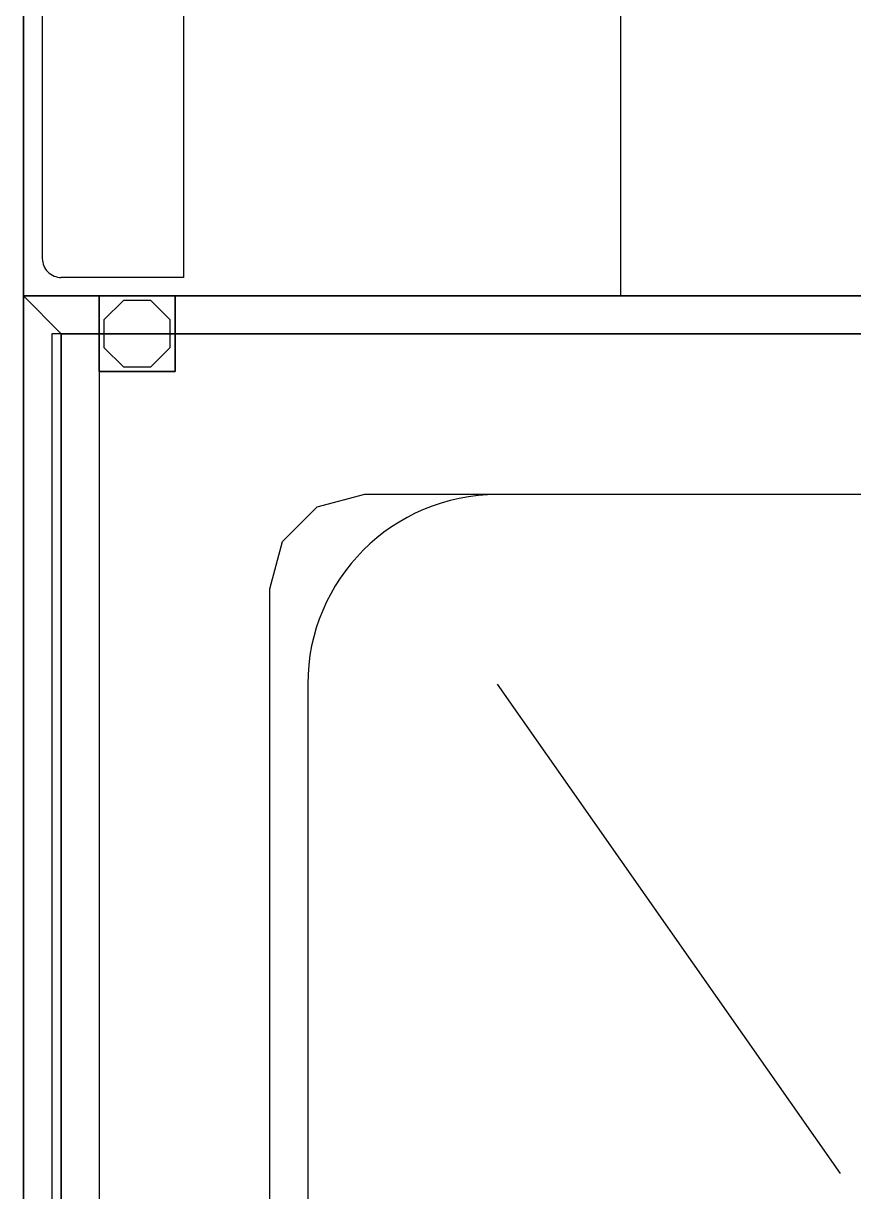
# Model space of a CAD drawing. Header units: millimetres. Extents: x 43168.9 to 43194.6, y -25545.1 to -25543.4.
# Drawn here: x 43170.37588 to 43170.38464, y -25543.97337 to -25543.96105 of the extents above; entities that cross this region are included whole.
import ezdxf

# ---------------------------------------------------------------- set-up
doc = ezdxf.new("R2010")
doc.units = ezdxf.units.MM
doc.header["$LTSCALE"] = 200
doc.layers.add('duv_sgh', color=4, linetype='Continuous')

msp = doc.modelspace()

# ---------------------------------------------------------------- linework, layer by layer
for p, q in [((43170.37587904171, -25543.96391939969), (43170.37587904171, -25543.92591939969)), ((43170.37756761532, -25543.92591939969), (43170.37756761532, -25543.96372604624)), ((43170.38217904171, -25543.92591939969), (43170.38217904171, -25543.96391939969)), ((43170.37607904171, -25543.95435377213), (43170.37607904171, -25543.96352629899)), ((43170.37756761532, -25543.96372604624), (43170.37627904154, -25543.96372604624)), ((43170.38987904171, -25543.96391939969), (43170.37587904171, -25543.96391939969)), ((43170.37587904171, -25543.96391939969), (43170.37587904171, -25543.97791939969)), ((43170.38987904171, -25543.96391939969), (43170.37587904171, -25543.96391939969)), ((43170.38897904304, -25543.96391939987, 0.017), (43170.37587904304, -25543.96391939987, 0.017)), ((43170.37587904304, -25543.96391939987, 0.017), (43170.37627904304, -25543.96431939987, 0.017)), ((43170.37587904304, -25543.97791939987, 0.017), (43170.37587904304, -25543.96391939951, 0.017)), ((43170.37587904304, -25543.96391939951, 0.017), (43170.37627904304, -25543.9643193995, 0.017)), ((43170.38897904304, -25543.96391939987, 0.017), (43170.37587904304, -25543.96391939987, 0.017)), ((43170.37587904304, -25543.96391939987, 0.017), (43170.37587904304, -25543.96391939987, 0.016)), ((43170.37587904304, -25543.96391939987, 0.016), (43170.38987904304, -25543.96391939987, 0.016)), ((43170.37587904304, -25543.96391939987, 0.016), (43170.37587904304, -25543.97791939987, 0.016)), ((43170.37693406829, -25543.96396939987), (43170.37672904304, -25543.96417442513)), ((43170.37722401779, -25543.96396939987), (43170.37693406829, -25543.96396939987)), ((43170.37742904304, -25543.96417442513), (43170.37722401779, -25543.96396939987)), ((43170.38827904304, -25543.96391939987, 0.0104), (43170.37747904304, -25543.96391939987, 0.0104)), ((43170.37672904304, -25543.96417442513), (43170.37672904304, -25543.96446437462)), ((43170.37742904304, -25543.96446437462), (43170.37742904304, -25543.96417442513)), ((43170.38857904304, -25543.96431939987, 0.0166), (43170.37617904304, -25543.96431939987, 0.0166)), ((43170.37617904304, -25543.96431939987, 0.0166), (43170.37617904304, -25543.97751939987, 0.0166)), ((43170.37627904304, -25543.9643193995, 0.017), (43170.37627904304, -25543.97751939987, 0.017)), ((43170.37627904304, -25543.96431939987, 0.017), (43170.38857904304, -25543.96431939987, 0.017)), ((43170.37627904304, -25543.96431939987, 0.0166), (43170.38857904304, -25543.96431939987, 0.0166)), ((43170.37627904304, -25543.97751939987, 0.0166), (43170.37627904304, -25543.96431939987, 0.0166)), ((43170.38857904304, -25543.96431939987, 0.0166), (43170.37627904304, -25543.96431939987, 0.0166)), ((43170.37627904304, -25543.96431939987, 0.0166), (43170.37627904304, -25543.97751939987, 0.0166)), ((43170.37672904304, -25543.96446437462), (43170.37693406829, -25543.96466939987)), ((43170.37722401779, -25543.96466939987), (43170.37742904304, -25543.96446437462)), ((43170.37667904304, -25543.96471939987, 0.0104), (43170.37667904304, -25543.97711939987, 0.0104)), ((43170.37693406829, -25543.96466939987), (43170.37722401779, -25543.96466939987)), ((43170.37897904304, -25543.96614496291, 0.0166), (43170.37947904304, -25543.96601098832, 0.0166)), ((43170.37897904304, -25543.96614496291, 0.0106), (43170.37947904304, -25543.96601098832, 0.0106)), ((43170.37897904304, -25543.96614496291, 0.0106), (43170.37947904304, -25543.96601098832, 0.0106)), ((43170.37897904304, -25543.96614496291, 0.0166), (43170.37947904304, -25543.96601098832, 0.0166)), ((43170.37947904304, -25543.96601098832, 0.0166), (43170.38547904304, -25543.96601098832, 0.0166)), ((43170.37947904304, -25543.96601098832, 0.0106), (43170.38547904304, -25543.96601098832, 0.0106)), ((43170.37947904304, -25543.96601098832, 0.0106), (43170.38547904304, -25543.96601098832, 0.0106)), ((43170.37947904304, -25543.96601098832, 0.0166), (43170.38547904304, -25543.96601098832, 0.0166)), ((43170.3848790417, -25543.96601574096), (43170.3808790417, -25543.96601574096)), ((43170.37861301764, -25543.96651098831, 0.0166), (43170.37897904304, -25543.96614496291, 0.0166)), ((43170.37861301764, -25543.96651098831, 0.0106), (43170.37897904304, -25543.96614496291, 0.0106)), ((43170.37861301764, -25543.96651098831, 0.0106), (43170.37897904304, -25543.96614496291, 0.0106)), ((43170.37861301764, -25543.96651098831, 0.0166), (43170.37897904304, -25543.96614496291, 0.0166)), ((43170.37847904304, -25543.96701098832, 0.0166), (43170.37861301764, -25543.96651098831, 0.0166)), ((43170.37847904304, -25543.96701098832, 0.0106), (43170.37861301764, -25543.96651098831, 0.0106)), ((43170.37847904304, -25543.96701098832, 0.0106), (43170.37861301764, -25543.96651098831, 0.0106)), ((43170.37847904304, -25543.96701098832, 0.0166), (43170.37861301764, -25543.96651098831, 0.0166)), ((43170.37847904304, -25543.97501098832, 0.0166), (43170.37847904304, -25543.96701098832, 0.0166)), ((43170.37847904304, -25543.97501098832, 0.0106), (43170.37847904304, -25543.96701098832, 0.0106)), ((43170.37847904304, -25543.97501098832, 0.0106), (43170.37847904304, -25543.96701098832, 0.0106)), ((43170.37847904304, -25543.97501098832, 0.0166), (43170.37847904304, -25543.96701098832, 0.0166)), ((43170.3788790417, -25543.96801574096), (43170.3788790417, -25543.97401574097)), ((43170.38449811872, -25543.97317548695), (43170.3808790417, -25543.96801574096))]:
    msp.add_line(p, q)
at = {"extrusion": (9.657600163340797e-15, 1, -3.144614296386079e-27)}
for p, q in [((43170.37587904304, -25543.96391939987, 0.016), (43170.38987904304, -25543.96391939987, 0.016)), ((43170.38897904304, -25543.96391939987, 0.017), (43170.37587904304, -25543.96391939987, 0.017)), ((43170.37587904304, -25543.96391939987, 0.017), (43170.37587904304, -25543.96391939987, 0.016))]:
    msp.add_line(p, q, dxfattribs=at)
for centre, radius, start, end in [((43170.37627904154, -25543.96352604624), 0.0002, 179.9275907631142, 270), ((43170.3808790417, -25543.96801574096), 0.002, 90, 180)]:
    msp.add_arc(centre, radius, start, end)
for points in [[(43170.37667904304, -25543.96471939987, 0.016), (43170.37667904304, -25543.96471939987, 0.0009999999999999944), (43170.37667904304, -25543.96391939987, 0.0009999999999999944), (43170.37667904304, -25543.96391939987, 0.016)], [(43170.37667904304, -25543.96391939987, 0.016), (43170.37667904304, -25543.96391939987, 0.0009999999999999944), (43170.37747904304, -25543.96391939987, 0.0009999999999999944), (43170.37747904304, -25543.96391939987, 0.016)], [(43170.37747904304, -25543.96471939987, 0.016), (43170.37667904304, -25543.96471939987, 0.016), (43170.37667904304, -25543.96391939987, 0.016), (43170.37747904304, -25543.96391939987, 0.016)], [(43170.37747904304, -25543.96391939987, 0.016), (43170.37747904304, -25543.96391939987, 0.0009999999999999944), (43170.37747904304, -25543.96471939987, 0.0009999999999999944), (43170.37747904304, -25543.96471939987, 0.016)], [(43170.37747904304, -25543.96471939987, 0.016), (43170.37747904304, -25543.96471939987, 0.016), (43170.37747904304, -25543.96391939987, 0.016)], [(43170.37747904304, -25543.96471939987, 0.0009999999999999944), (43170.37667904304, -25543.96471939987, 0.0009999999999999944), (43170.37667904304, -25543.96471939987, 0.016), (43170.37747904304, -25543.96471939987, 0.016)], [(43170.37747904304, -25543.96471939987, 0.016), (43170.37747904304, -25543.96471939987, 0.0009999999999999944), (43170.37747904304, -25543.96471939987, 0.016)]]:
    msp.add_3dface(points)
at = {"layer": 'duv_sgh'}
msp.add_line((43170.37587904171, -25543.85191939969), (43170.37587904171, -25543.97600639121), dxfattribs=at)

doc.saveas('drawing.dxf')
